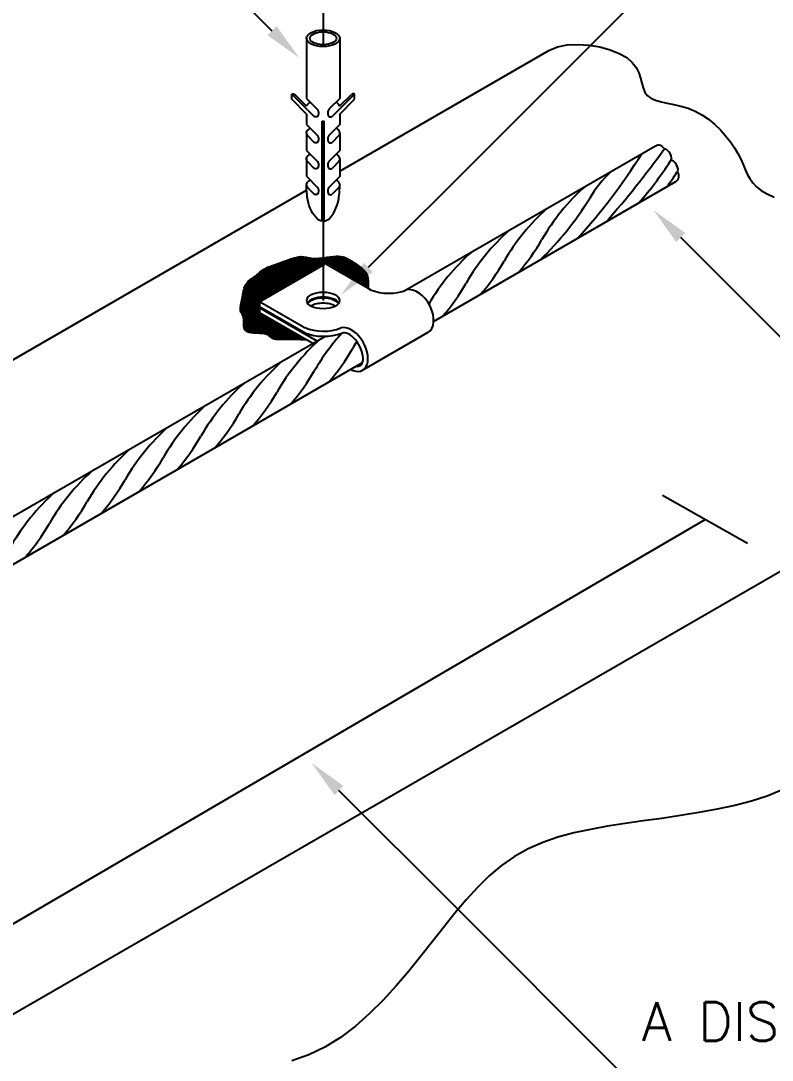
# Model space of a CAD drawing. Header units: millimetres. Extents: x -6472.6 to -6452.7, y -4623.1 to -4608.
# Drawn here: x -6461.86 to -6457.96, y -4617.27 to -4611.88 of the extents above; entities that cross this region are included whole.
import ezdxf
from ezdxf.enums import TextEntityAlignment as Align

# ---------------------------------------------------------------- set-up
doc = ezdxf.new("R2010")
doc.units = ezdxf.units.MM
doc.header["$LTSCALE"] = 10
doc.linetypes.add('DASHDOT2', pattern=[0.5, 0.25, -0.125, 0, -0.125])
doc.layers.add('Termotécnica', color=7, linetype='Continuous')
doc.styles.add('r80', font='romans.shx')

msp = doc.modelspace()

# ---------------------------------------------------------------- hatches: boundary and pattern name
at = {"layer": 'Termotécnica'}
h = msp.add_hatch(dxfattribs=at)
h.set_pattern_fill('ANSI31', color=1, scale=0.031111, style=0)
h.set_pattern_definition([(45, (-6469.070298, -4627.6817567), (-0.0027498597, 0.0027498597), [])])
h.paths.add_polyline_path([(-6460.6199, -4613.3588), (-6460.6199, -4613.3326), (-6460.279, -4613.1358), (-6460.0563, -4613.2643), (-6460.0562, -4613.2428), (-6460.0571, -4613.2249), (-6460.0589, -4613.2103), (-6460.0615, -4613.1984), (-6460.0649, -4613.1887), (-6460.0689, -4613.1808), (-6460.0735, -4613.1743), (-6460.0784, -4613.1686), (-6460.0838, -4613.1634), (-6460.0894, -4613.1585), (-6460.0953, -4613.1538), (-6460.1014, -4613.1494), (-6460.1076, -4613.1452), (-6460.1139, -4613.1411), (-6460.1202, -4613.137), (-6460.1266, -4613.133), (-6460.1328, -4613.1289), (-6460.139, -4613.1249), (-6460.1451, -4613.1209), (-6460.1512, -4613.117), (-6460.1573, -4613.1134), (-6460.1633, -4613.11), (-6460.1693, -4613.107), (-6460.1753, -4613.1044), (-6460.1813, -4613.1022), (-6460.1874, -4613.1004), (-6460.1936, -4613.0991), (-6460.1999, -4613.0981), (-6460.2064, -4613.0975), (-6460.2133, -4613.0972), (-6460.2204, -4613.0973), (-6460.228, -4613.0977), (-6460.2359, -4613.0983), (-6460.2442, -4613.0991), (-6460.2527, -4613.1001), (-6460.2613, -4613.1012), (-6460.27, -4613.1023), (-6460.2786, -4613.1035), (-6460.2871, -4613.1046), (-6460.2953, -4613.1056), (-6460.3032, -4613.1065), (-6460.3107, -4613.1073), (-6460.318, -4613.1078), (-6460.325, -4613.1081), (-6460.3319, -4613.1082), (-6460.3387, -4613.1081), (-6460.3454, -4613.1077), (-6460.3521, -4613.1069), (-6460.3587, -4613.1059), (-6460.3654, -4613.1047), (-6460.3721, -4613.1034), (-6460.3788, -4613.1021), (-6460.3855, -4613.1009), (-6460.3921, -4613.0999), (-6460.3987, -4613.0992), (-6460.4052, -4613.0989), (-6460.4117, -4613.0992), (-6460.4181, -4613.0999), (-6460.4245, -4613.1011), (-6460.4309, -4613.1026), (-6460.4373, -4613.1043), (-6460.4438, -4613.1063), (-6460.4504, -4613.1085), (-6460.4571, -4613.1108), (-6460.4639, -4613.1132), (-6460.471, -4613.1156), (-6460.4782, -4613.1181), (-6460.4857, -4613.1206), (-6460.4936, -4613.1233), (-6460.5017, -4613.1262), (-6460.5103, -4613.1291), (-6460.5193, -4613.1322), (-6460.5286, -4613.1355), (-6460.5383, -4613.1389), (-6460.5481, -4613.1425), (-6460.5579, -4613.1462), (-6460.5674, -4613.15), (-6460.5766, -4613.1539), (-6460.5852, -4613.1579), (-6460.593, -4613.1619), (-6460.6001, -4613.166), (-6460.6063, -4613.1701), (-6460.6119, -4613.1741), (-6460.6169, -4613.1782), (-6460.6214, -4613.1821), (-6460.6257, -4613.1858), (-6460.6297, -4613.1895), (-6460.6336, -4613.1929), (-6460.6374, -4613.196), (-6460.6413, -4613.199), (-6460.6452, -4613.2019), (-6460.6492, -4613.2047), (-6460.6532, -4613.2074), (-6460.6572, -4613.2102), (-6460.6613, -4613.2131), (-6460.6655, -4613.2161), (-6460.6698, -4613.2193), (-6460.6742, -4613.2228), (-6460.6785, -4613.2266), (-6460.6826, -4613.2309), (-6460.6867, -4613.2357), (-6460.6904, -4613.2411), (-6460.6939, -4613.2472), (-6460.697, -4613.254), (-6460.6997, -4613.2617), (-6460.702, -4613.27), (-6460.7041, -4613.2788), (-6460.7059, -4613.288), (-6460.7075, -4613.2973), (-6460.709, -4613.3067), (-6460.7105, -4613.3159), (-6460.712, -4613.3247), (-6460.7136, -4613.3331), (-6460.7152, -4613.3409), (-6460.7166, -4613.3483), (-6460.718, -4613.3551), (-6460.719, -4613.3614), (-6460.7196, -4613.3672), (-6460.7198, -4613.3725), (-6460.7195, -4613.3773), (-6460.7185, -4613.3817), (-6460.717, -4613.3856), (-6460.7151, -4613.3892), (-6460.713, -4613.3927), (-6460.7108, -4613.3962), (-6460.7087, -4613.3997), (-6460.7067, -4613.4035), (-6460.705, -4613.4075), (-6460.7038, -4613.412), (-6460.7029, -4613.4168), (-6460.7024, -4613.4219), (-6460.7021, -4613.4272), (-6460.702, -4613.4327), (-6460.702, -4613.4382), (-6460.702, -4613.4437), (-6460.7019, -4613.4491), (-6460.7018, -4613.4543), (-6460.7014, -4613.4593), (-6460.7008, -4613.4641), (-6460.6999, -4613.4686), (-6460.6986, -4613.4729), (-6460.6969, -4613.4767), (-6460.6947, -4613.4803), (-6460.6919, -4613.4834), (-6460.6885, -4613.4861), (-6460.6844, -4613.4884), (-6460.6798, -4613.4903), (-6460.6747, -4613.4919), (-6460.669, -4613.4931), (-6460.6627, -4613.4942), (-6460.656, -4613.4949), (-6460.6488, -4613.4955), (-6460.6411, -4613.4959), (-6460.6332, -4613.4962), (-6460.6251, -4613.4966), (-6460.617, -4613.497), (-6460.6092, -4613.4975), (-6460.6017, -4613.4983), (-6460.5947, -4613.4994), (-6460.5884, -4613.5009), (-6460.5829, -4613.5029), (-6460.5781, -4613.5052), (-6460.5739, -4613.5079), (-6460.5701, -4613.5106), (-6460.5666, -4613.5135), (-6460.5632, -4613.5163), (-6460.5599, -4613.5189), (-6460.5564, -4613.5213), (-6460.5527, -4613.5234), (-6460.5486, -4613.5251), (-6460.5442, -4613.5264), (-6460.5392, -4613.5275), (-6460.5338, -4613.5283), (-6460.5277, -4613.5288), (-6460.521, -4613.5291), (-6460.5136, -4613.5292), (-6460.5052, -4613.529), (-6460.4955, -4613.5288), (-6460.4839, -4613.5286), (-6460.4697, -4613.5284), (-6460.4524, -4613.5285), (-6460.4315, -4613.5289), (-6460.4063, -4613.5296), (-6460.3763, -4613.5309), (-6460.6199, -4613.3903), (-6460.6199, -4613.3641), (-6460.6153, -4613.3614)])

# ---------------------------------------------------------------- linework, layer by layer
at = {"layer": 'Termotécnica', "color": 2}
for p, q in [((-6457.5159, -4610.6151), (-6459.4539, -4612.5532)), ((-6461.1047, -4611.378), (-6460.5557, -4611.9271)), ((-6460.3765, -4611.9663), (-6460.3765, -4612.2781)), ((-6460.2042, -4611.9663), (-6460.2042, -4612.2781)), ((-6460.2044, -4612.6556), (-6459.1191, -4612.029)), ((-6460.4531, -4612.2827), (-6460.4531, -4612.2556)), ((-6460.3719, -4612.3368), (-6460.4531, -4612.2556)), ((-6460.3765, -4612.3593), (-6460.4531, -4612.2827)), ((-6460.376, -4612.3191), (-6460.4376, -4612.2575)), ((-6460.3765, -4612.2781), (-6460.3224, -4612.3322)), ((-6460.2042, -4612.2781), (-6460.2584, -4612.3322)), ((-6460.2088, -4612.3368), (-6460.1276, -4612.2556)), ((-6460.2047, -4612.3191), (-6460.1431, -4612.2575)), ((-6460.2042, -4612.3593), (-6460.1276, -4612.2827)), ((-6460.1276, -4612.2827), (-6460.1276, -4612.2556)), ((-6460.3719, -4612.3368), (-6460.3366, -4612.3721)), ((-6460.2088, -4612.3368), (-6460.2441, -4612.3721)), ((-6460.3765, -4612.3593), (-6460.3765, -4612.4134)), ((-6460.2042, -4612.3593), (-6460.2042, -4612.4134)), ((-6460.3765, -4612.4134), (-6460.3208, -4612.4691)), ((-6460.2951, -4612.9147), (-6460.2951, -4612.397)), ((-6460.2951, -4612.397), (-6460.2856, -4612.397)), ((-6460.2856, -4612.9147), (-6460.2856, -4612.397)), ((-6460.2042, -4612.4134), (-6460.2599, -4612.4691)), ((-6460.3765, -4612.4583), (-6460.3765, -4612.5479)), ((-6460.3719, -4612.4713), (-6460.3366, -4612.5065)), ((-6460.2088, -4612.4713), (-6460.2441, -4612.5065)), ((-6460.2042, -4612.4583), (-6460.2042, -4612.5479)), ((-6460.3765, -4612.5479), (-6460.3208, -4612.6036)), ((-6460.2042, -4612.5479), (-6460.2599, -4612.6036)), ((-6459.4539, -4612.5532), (-6460.0562, -4613.1554)), ((-6459.8693, -4613.2762), (-6458.5663, -4612.525)), ((-6460.3766, -4612.5903), (-6460.3766, -4612.6822)), ((-6460.3719, -4612.6058), (-6460.3366, -4612.641)), ((-6460.2088, -4612.6058), (-6460.2441, -4612.641)), ((-6460.2044, -4612.5903), (-6460.2044, -4612.6825)), ((-6460.3766, -4612.6822), (-6460.3208, -4612.7381)), ((-6460.2042, -4612.6824), (-6460.2599, -4612.7381)), ((-6459.7172, -4613.4351), (-6458.4612, -4612.7099)), ((-6464.2315, -4614.9807), (-6460.3759, -4612.7546)), ((-6460.3719, -4612.7402), (-6460.3366, -4612.7755)), ((-6460.2088, -4612.7402), (-6460.2441, -4612.7755)), ((-6457.833, -4613.6018), (-6458.4353, -4612.9996)), ((-6460.6199, -4613.3326), (-6460.279, -4613.1358)), ((-6460.0449, -4613.2703), (-6460.2724, -4613.139)), ((-6460.3924, -4613.4639), (-6460.6199, -4613.3326)), ((-6460.6199, -4613.3326), (-6460.6199, -4613.3588)), ((-6460.3926, -4613.49), (-6460.6199, -4613.3588)), ((-6460.6199, -4613.3641), (-6460.6153, -4613.3614)), ((-6460.321, -4613.5366), (-6460.6199, -4613.3641)), ((-6460.6199, -4613.3641), (-6460.6199, -4613.3903)), ((-6460.3438, -4613.5497), (-6460.6199, -4613.3903)), ((-6463.4654, -4615.3492), (-6460.2785, -4613.5121)), ((-6460.086, -4613.6878), (-6459.7451, -4613.491)), ((-6463.3835, -4615.5518), (-6460.0865, -4613.6483)), ((-6463.7728, -4618.1095), (-6456.1801, -4613.7258)), ((-6458.0879, -4614.5866), (-6458.5292, -4614.337)), ((-6462.837, -4617.105), (-6458.3086, -4614.4618)), ((-6459.6061, -4616.4699), (-6460.2084, -4615.8676)), ((-6458.7606, -4617.3153), (-6459.6061, -4616.4699))]:
    msp.add_line(p, q, dxfattribs=at)
at = {"layer": 'Termotécnica', "color": 1, "linetype": 'DASHDOT2'}
for p, q in [((-6460.2904, -4611.6068), (-6460.2904, -4611.9997)), ((-6460.2904, -4612.397), (-6460.2904, -4613.326))]:
    msp.add_line(p, q, dxfattribs=at)
at = {"layer": 'Termotécnica', "color": 2}
for points in [[(-6459.1191, -4612.029), (-6459.0748, -4612.0109), (-6459.0237, -4612.0008), (-6458.9683, -4611.998), (-6458.911, -4612.0018), (-6458.8546, -4612.0113), (-6458.8015, -4612.0258), (-6458.7542, -4612.0446), (-6458.7153, -4612.0667), (-6458.6865, -4612.0916), (-6458.6665, -4612.1182), (-6458.653, -4612.1457), (-6458.644, -4612.1731), (-6458.6373, -4612.1995), (-6458.6306, -4612.2241), (-6458.6219, -4612.2458), (-6458.609, -4612.2639), (-6458.5902, -4612.2777), (-6458.5659, -4612.288), (-6458.5372, -4612.2961), (-6458.505, -4612.3031), (-6458.4703, -4612.3103), (-6458.4339, -4612.3187), (-6458.397, -4612.3296), (-6458.3603, -4612.3442), (-6458.3249, -4612.3632), (-6458.291, -4612.3863), (-6458.259, -4612.4127), (-6458.2293, -4612.4414), (-6458.202, -4612.4718), (-6458.1775, -4612.503), (-6458.1562, -4612.5342), (-6458.1382, -4612.5645), (-6458.1237, -4612.5934), (-6458.1116, -4612.6208), (-6458.1007, -4612.6466), (-6458.0896, -4612.6711), (-6458.077, -4612.6941), (-6458.0617, -4612.7159), (-6458.0424, -4612.7363), (-6458.0177, -4612.7556), (-6457.9868, -4612.7738), (-6457.9503, -4612.7908)], [(-6460.4531, -4612.2556), (-6460.4492, -4612.254), (-6460.4433, -4612.2548), (-6460.4376, -4612.2575)], [(-6460.1374, -4612.2548), (-6460.1374, -4612.2548), (-6460.1431, -4612.2575)], [(-6460.1276, -4612.2556), (-6460.1276, -4612.2556), (-6460.1316, -4612.254), (-6460.1374, -4612.2548)], [(-6460.3224, -4612.3322), (-6460.3212, -4612.3339), (-6460.3202, -4612.3355), (-6460.3194, -4612.3369), (-6460.3187, -4612.3382), (-6460.3181, -4612.3393), (-6460.3175, -4612.3404), (-6460.3171, -4612.3413), (-6460.3167, -4612.3422), (-6460.3164, -4612.343), (-6460.3161, -4612.3437), (-6460.3158, -4612.3444), (-6460.3156, -4612.3451), (-6460.3154, -4612.3457), (-6460.3153, -4612.3464), (-6460.3151, -4612.347), (-6460.315, -4612.3477), (-6460.3149, -4612.3484), (-6460.3148, -4612.3491), (-6460.3147, -4612.3498), (-6460.3146, -4612.3505), (-6460.3146, -4612.3513), (-6460.3145, -4612.3521), (-6460.3145, -4612.3529), (-6460.3145, -4612.3537), (-6460.3146, -4612.3545), (-6460.3146, -4612.3553), (-6460.3147, -4612.3561), (-6460.3148, -4612.357), (-6460.3149, -4612.3578), (-6460.315, -4612.3586), (-6460.3151, -4612.3594), (-6460.3152, -4612.3602), (-6460.3154, -4612.361), (-6460.3155, -4612.3618), (-6460.3156, -4612.3625), (-6460.3157, -4612.3633), (-6460.3159, -4612.364), (-6460.3161, -4612.3647), (-6460.3162, -4612.3654), (-6460.3164, -4612.3661), (-6460.3166, -4612.3667), (-6460.3169, -4612.3674), (-6460.3171, -4612.368), (-6460.3174, -4612.3686), (-6460.3177, -4612.3691), (-6460.318, -4612.3697), (-6460.3183, -4612.3702), (-6460.3186, -4612.3706), (-6460.319, -4612.3711), (-6460.3194, -4612.3715), (-6460.3197, -4612.3718), (-6460.3201, -4612.3721), (-6460.3205, -4612.3724), (-6460.3209, -4612.3727), (-6460.3213, -4612.3729), (-6460.3218, -4612.3731), (-6460.3222, -4612.3732), (-6460.3226, -4612.3734), (-6460.3231, -4612.3735), (-6460.3236, -4612.3736), (-6460.3242, -4612.3737), (-6460.3248, -4612.3738), (-6460.3254, -4612.3739), (-6460.3261, -4612.374), (-6460.327, -4612.374), (-6460.3279, -4612.3741), (-6460.3289, -4612.374), (-6460.3301, -4612.3739), (-6460.3314, -4612.3737), (-6460.333, -4612.3733), (-6460.3347, -4612.3728), (-6460.3366, -4612.3721)], [(-6460.2584, -4612.3322), (-6460.2595, -4612.3339), (-6460.2605, -4612.3355), (-6460.2613, -4612.3369), (-6460.262, -4612.3382), (-6460.2627, -4612.3393), (-6460.2632, -4612.3404), (-6460.2636, -4612.3413), (-6460.264, -4612.3422), (-6460.2643, -4612.343), (-6460.2646, -4612.3437), (-6460.2649, -4612.3444), (-6460.2651, -4612.3451), (-6460.2653, -4612.3457), (-6460.2654, -4612.3464), (-6460.2656, -4612.347), (-6460.2657, -4612.3477), (-6460.2658, -4612.3484), (-6460.2659, -4612.3491), (-6460.266, -4612.3498), (-6460.2661, -4612.3505), (-6460.2661, -4612.3513), (-6460.2662, -4612.3521), (-6460.2662, -4612.3529), (-6460.2662, -4612.3537), (-6460.2662, -4612.3545), (-6460.2661, -4612.3553), (-6460.266, -4612.3561), (-6460.2659, -4612.357), (-6460.2658, -4612.3578), (-6460.2657, -4612.3586), (-6460.2656, -4612.3594), (-6460.2655, -4612.3602), (-6460.2654, -4612.361), (-6460.2652, -4612.3618), (-6460.2651, -4612.3625), (-6460.265, -4612.3633), (-6460.2648, -4612.364), (-6460.2647, -4612.3647), (-6460.2645, -4612.3654), (-6460.2643, -4612.3661), (-6460.2641, -4612.3667), (-6460.2639, -4612.3674), (-6460.2636, -4612.368), (-6460.2633, -4612.3686), (-6460.263, -4612.3691), (-6460.2627, -4612.3697), (-6460.2624, -4612.3702), (-6460.2621, -4612.3706), (-6460.2617, -4612.3711), (-6460.2614, -4612.3715), (-6460.261, -4612.3718), (-6460.2606, -4612.3721), (-6460.2602, -4612.3724), (-6460.2598, -4612.3727), (-6460.2594, -4612.3729), (-6460.2589, -4612.3731), (-6460.2585, -4612.3732), (-6460.2581, -4612.3734), (-6460.2576, -4612.3735), (-6460.2571, -4612.3736), (-6460.2566, -4612.3737), (-6460.256, -4612.3738), (-6460.2553, -4612.3739), (-6460.2546, -4612.374), (-6460.2538, -4612.374), (-6460.2528, -4612.3741), (-6460.2518, -4612.374), (-6460.2506, -4612.3739), (-6460.2493, -4612.3737), (-6460.2478, -4612.3733), (-6460.246, -4612.3728), (-6460.2441, -4612.3721)], [(-6460.3208, -4612.4691), (-6460.3202, -4612.47), (-6460.3194, -4612.4714), (-6460.3187, -4612.4727), (-6460.3181, -4612.4738), (-6460.3175, -4612.4748), (-6460.3171, -4612.4758), (-6460.3167, -4612.4767), (-6460.3164, -4612.4775), (-6460.3161, -4612.4782), (-6460.3158, -4612.4789), (-6460.3156, -4612.4796), (-6460.3154, -4612.4802), (-6460.3153, -4612.4809), (-6460.3151, -4612.4815), (-6460.315, -4612.4822), (-6460.3149, -4612.4828), (-6460.3148, -4612.4835), (-6460.3147, -4612.4843), (-6460.3146, -4612.485), (-6460.3146, -4612.4858), (-6460.3145, -4612.4866), (-6460.3145, -4612.4874), (-6460.3145, -4612.4882), (-6460.3146, -4612.489), (-6460.3146, -4612.4898), (-6460.3147, -4612.4906), (-6460.3148, -4612.4914), (-6460.3149, -4612.4923), (-6460.315, -4612.4931), (-6460.3151, -4612.4939), (-6460.3152, -4612.4947), (-6460.3154, -4612.4955), (-6460.3155, -4612.4962), (-6460.3156, -4612.497), (-6460.3157, -4612.4977), (-6460.3159, -4612.4985), (-6460.3161, -4612.4992), (-6460.3162, -4612.4999), (-6460.3164, -4612.5005), (-6460.3166, -4612.5012), (-6460.3169, -4612.5018), (-6460.3171, -4612.5024), (-6460.3174, -4612.503), (-6460.3177, -4612.5036), (-6460.318, -4612.5041), (-6460.3183, -4612.5047), (-6460.3186, -4612.5051), (-6460.319, -4612.5055), (-6460.3194, -4612.5059), (-6460.3197, -4612.5063), (-6460.3201, -4612.5066), (-6460.3205, -4612.5069), (-6460.3209, -4612.5071), (-6460.3213, -4612.5074), (-6460.3218, -4612.5075), (-6460.3222, -4612.5077), (-6460.3226, -4612.5079), (-6460.3231, -4612.508), (-6460.3236, -4612.5081), (-6460.3242, -4612.5082), (-6460.3248, -4612.5083), (-6460.3254, -4612.5084), (-6460.3261, -4612.5084), (-6460.327, -4612.5085), (-6460.3279, -4612.5085), (-6460.3289, -4612.5085), (-6460.3301, -4612.5084), (-6460.3314, -4612.5082), (-6460.333, -4612.5078), (-6460.3347, -4612.5073), (-6460.3366, -4612.5065)], [(-6460.2599, -4612.4691), (-6460.2605, -4612.47), (-6460.2613, -4612.4714), (-6460.262, -4612.4727), (-6460.2627, -4612.4738), (-6460.2632, -4612.4748), (-6460.2636, -4612.4758), (-6460.264, -4612.4767), (-6460.2643, -4612.4775), (-6460.2646, -4612.4782), (-6460.2649, -4612.4789), (-6460.2651, -4612.4796), (-6460.2653, -4612.4802), (-6460.2654, -4612.4809), (-6460.2656, -4612.4815), (-6460.2657, -4612.4822), (-6460.2658, -4612.4828), (-6460.2659, -4612.4835), (-6460.266, -4612.4843), (-6460.2661, -4612.485), (-6460.2661, -4612.4858), (-6460.2662, -4612.4866), (-6460.2662, -4612.4874), (-6460.2662, -4612.4882), (-6460.2662, -4612.489), (-6460.2661, -4612.4898), (-6460.266, -4612.4906), (-6460.2659, -4612.4914), (-6460.2658, -4612.4923), (-6460.2657, -4612.4931), (-6460.2656, -4612.4939), (-6460.2655, -4612.4947), (-6460.2654, -4612.4955), (-6460.2652, -4612.4962), (-6460.2651, -4612.497), (-6460.265, -4612.4977), (-6460.2648, -4612.4985), (-6460.2647, -4612.4992), (-6460.2645, -4612.4999), (-6460.2643, -4612.5005), (-6460.2641, -4612.5012), (-6460.2639, -4612.5018), (-6460.2636, -4612.5024), (-6460.2633, -4612.503), (-6460.263, -4612.5036), (-6460.2627, -4612.5041), (-6460.2624, -4612.5047), (-6460.2621, -4612.5051), (-6460.2617, -4612.5055), (-6460.2614, -4612.5059), (-6460.261, -4612.5063), (-6460.2606, -4612.5066), (-6460.2602, -4612.5069), (-6460.2598, -4612.5071), (-6460.2594, -4612.5074), (-6460.2589, -4612.5075), (-6460.2585, -4612.5077), (-6460.2581, -4612.5079), (-6460.2576, -4612.508), (-6460.2571, -4612.5081), (-6460.2566, -4612.5082), (-6460.256, -4612.5083), (-6460.2553, -4612.5084), (-6460.2546, -4612.5084), (-6460.2538, -4612.5085), (-6460.2528, -4612.5085), (-6460.2518, -4612.5085), (-6460.2506, -4612.5084), (-6460.2493, -4612.5082), (-6460.2478, -4612.5078), (-6460.246, -4612.5073), (-6460.2441, -4612.5065)], [(-6460.3208, -4612.6036), (-6460.3202, -4612.6044), (-6460.3194, -4612.6059), (-6460.3187, -4612.6071), (-6460.3181, -4612.6083), (-6460.3175, -4612.6093), (-6460.3171, -4612.6103), (-6460.3167, -4612.6111), (-6460.3164, -4612.6119), (-6460.3161, -4612.6127), (-6460.3158, -4612.6134), (-6460.3156, -4612.614), (-6460.3154, -4612.6147), (-6460.3153, -4612.6153), (-6460.3151, -4612.616), (-6460.315, -4612.6166), (-6460.3149, -4612.6173), (-6460.3148, -4612.618), (-6460.3147, -4612.6187), (-6460.3146, -4612.6195), (-6460.3146, -4612.6203), (-6460.3145, -4612.621), (-6460.3145, -4612.6218), (-6460.3145, -4612.6226), (-6460.3146, -4612.6234), (-6460.3146, -4612.6243), (-6460.3147, -4612.6251), (-6460.3148, -4612.6259), (-6460.3149, -4612.6267), (-6460.315, -4612.6276), (-6460.3151, -4612.6284), (-6460.3152, -4612.6292), (-6460.3154, -4612.63), (-6460.3155, -4612.6307), (-6460.3156, -4612.6315), (-6460.3157, -4612.6322), (-6460.3159, -4612.6329), (-6460.3161, -4612.6336), (-6460.3162, -4612.6343), (-6460.3164, -4612.635), (-6460.3166, -4612.6357), (-6460.3169, -4612.6363), (-6460.3171, -4612.6369), (-6460.3174, -4612.6375), (-6460.3177, -4612.6381), (-6460.318, -4612.6386), (-6460.3183, -4612.6391), (-6460.3186, -4612.6396), (-6460.319, -4612.64), (-6460.3194, -4612.6404), (-6460.3197, -4612.6408), (-6460.3201, -4612.6411), (-6460.3205, -4612.6414), (-6460.3209, -4612.6416), (-6460.3213, -4612.6418), (-6460.3218, -4612.642), (-6460.3222, -4612.6422), (-6460.3226, -4612.6423), (-6460.3231, -4612.6425), (-6460.3236, -4612.6426), (-6460.3242, -4612.6427), (-6460.3248, -4612.6428), (-6460.3254, -4612.6428), (-6460.3261, -4612.6429), (-6460.327, -4612.643), (-6460.3279, -4612.643), (-6460.3289, -4612.643), (-6460.3301, -4612.6429), (-6460.3314, -4612.6427), (-6460.333, -4612.6423), (-6460.3347, -4612.6417), (-6460.3366, -4612.641)], [(-6460.2599, -4612.6036), (-6460.2613, -4612.6059), (-6460.262, -4612.6071), (-6460.2627, -4612.6083), (-6460.2632, -4612.6093), (-6460.2636, -4612.6103), (-6460.264, -4612.6111), (-6460.2643, -4612.6119), (-6460.2646, -4612.6127), (-6460.2649, -4612.6134), (-6460.2651, -4612.614), (-6460.2653, -4612.6147), (-6460.2654, -4612.6153), (-6460.2656, -4612.616), (-6460.2657, -4612.6166), (-6460.2658, -4612.6173), (-6460.2659, -4612.618), (-6460.266, -4612.6187), (-6460.2661, -4612.6195), (-6460.2661, -4612.6203), (-6460.2662, -4612.621), (-6460.2662, -4612.6218), (-6460.2662, -4612.6226), (-6460.2662, -4612.6234), (-6460.2661, -4612.6243), (-6460.266, -4612.6251), (-6460.2659, -4612.6259), (-6460.2658, -4612.6267), (-6460.2657, -4612.6276), (-6460.2656, -4612.6284), (-6460.2655, -4612.6292), (-6460.2654, -4612.63), (-6460.2652, -4612.6307), (-6460.2651, -4612.6315), (-6460.265, -4612.6322), (-6460.2648, -4612.6329), (-6460.2647, -4612.6336), (-6460.2645, -4612.6343), (-6460.2643, -4612.635), (-6460.2641, -4612.6357), (-6460.2639, -4612.6363), (-6460.2636, -4612.6369), (-6460.2633, -4612.6375), (-6460.263, -4612.6381), (-6460.2627, -4612.6386), (-6460.2624, -4612.6391), (-6460.2621, -4612.6396), (-6460.2617, -4612.64), (-6460.2614, -4612.6404), (-6460.261, -4612.6408), (-6460.2606, -4612.6411), (-6460.2602, -4612.6414), (-6460.2598, -4612.6416), (-6460.2594, -4612.6418), (-6460.2589, -4612.642), (-6460.2585, -4612.6422), (-6460.2581, -4612.6423), (-6460.2576, -4612.6425), (-6460.2571, -4612.6426), (-6460.2566, -4612.6427), (-6460.256, -4612.6428), (-6460.2553, -4612.6428), (-6460.2546, -4612.6429), (-6460.2538, -4612.643), (-6460.2528, -4612.643), (-6460.2518, -4612.643), (-6460.2506, -4612.6429), (-6460.2493, -4612.6427), (-6460.2478, -4612.6423), (-6460.246, -4612.6417), (-6460.2441, -4612.641)], [(-6460.3208, -4612.7381), (-6460.3202, -4612.7389), (-6460.3194, -4612.7403), (-6460.3187, -4612.7416), (-6460.3181, -4612.7428), (-6460.3175, -4612.7438), (-6460.3171, -4612.7447), (-6460.3167, -4612.7456), (-6460.3164, -4612.7464), (-6460.3161, -4612.7472), (-6460.3158, -4612.7479), (-6460.3156, -4612.7485), (-6460.3154, -4612.7492), (-6460.3153, -4612.7498), (-6460.3151, -4612.7505), (-6460.315, -4612.7511), (-6460.3149, -4612.7518), (-6460.3148, -4612.7525), (-6460.3147, -4612.7532), (-6460.3146, -4612.754), (-6460.3146, -4612.7547), (-6460.3145, -4612.7555), (-6460.3145, -4612.7563), (-6460.3145, -4612.7571), (-6460.3146, -4612.7579), (-6460.3146, -4612.7587), (-6460.3147, -4612.7596), (-6460.3148, -4612.7604), (-6460.3149, -4612.7612), (-6460.315, -4612.762), (-6460.3151, -4612.7628), (-6460.3152, -4612.7636), (-6460.3154, -4612.7644), (-6460.3155, -4612.7652), (-6460.3156, -4612.7659), (-6460.3157, -4612.7667), (-6460.3159, -4612.7674), (-6460.3161, -4612.7681), (-6460.3162, -4612.7688), (-6460.3164, -4612.7695), (-6460.3166, -4612.7701), (-6460.3169, -4612.7708), (-6460.3171, -4612.7714), (-6460.3174, -4612.772), (-6460.3177, -4612.7726), (-6460.318, -4612.7731), (-6460.3183, -4612.7736), (-6460.3186, -4612.7741), (-6460.319, -4612.7745), (-6460.3194, -4612.7749), (-6460.3197, -4612.7752), (-6460.3201, -4612.7755), (-6460.3205, -4612.7758), (-6460.3209, -4612.7761), (-6460.3213, -4612.7763), (-6460.3218, -4612.7765), (-6460.3222, -4612.7767), (-6460.3226, -4612.7768), (-6460.3231, -4612.7769), (-6460.3236, -4612.7771), (-6460.3242, -4612.7772), (-6460.3248, -4612.7772), (-6460.3254, -4612.7773), (-6460.3261, -4612.7774), (-6460.327, -4612.7775), (-6460.3279, -4612.7775), (-6460.3289, -4612.7775), (-6460.3301, -4612.7774), (-6460.3314, -4612.7771), (-6460.333, -4612.7768), (-6460.3347, -4612.7762), (-6460.3366, -4612.7755)], [(-6460.2599, -4612.7381), (-6460.2613, -4612.7403), (-6460.262, -4612.7416), (-6460.2627, -4612.7428), (-6460.2632, -4612.7438), (-6460.2636, -4612.7447), (-6460.264, -4612.7456), (-6460.2643, -4612.7464), (-6460.2646, -4612.7472), (-6460.2649, -4612.7479), (-6460.2651, -4612.7485), (-6460.2653, -4612.7492), (-6460.2654, -4612.7498), (-6460.2656, -4612.7505), (-6460.2657, -4612.7511), (-6460.2658, -4612.7518), (-6460.2659, -4612.7525), (-6460.266, -4612.7532), (-6460.2661, -4612.754), (-6460.2661, -4612.7547), (-6460.2662, -4612.7555), (-6460.2662, -4612.7563), (-6460.2662, -4612.7571), (-6460.2662, -4612.7579), (-6460.2661, -4612.7587), (-6460.266, -4612.7596), (-6460.2659, -4612.7604), (-6460.2658, -4612.7612), (-6460.2657, -4612.762), (-6460.2656, -4612.7628), (-6460.2655, -4612.7636), (-6460.2654, -4612.7644), (-6460.2652, -4612.7652), (-6460.2651, -4612.7659), (-6460.265, -4612.7667), (-6460.2648, -4612.7674), (-6460.2647, -4612.7681), (-6460.2645, -4612.7688), (-6460.2643, -4612.7695), (-6460.2641, -4612.7701), (-6460.2639, -4612.7708), (-6460.2636, -4612.7714), (-6460.2633, -4612.772), (-6460.263, -4612.7726), (-6460.2627, -4612.7731), (-6460.2624, -4612.7736), (-6460.2621, -4612.7741), (-6460.2617, -4612.7745), (-6460.2614, -4612.7749), (-6460.261, -4612.7752), (-6460.2606, -4612.7755), (-6460.2602, -4612.7758), (-6460.2598, -4612.7761), (-6460.2594, -4612.7763), (-6460.2589, -4612.7765), (-6460.2585, -4612.7767), (-6460.2581, -4612.7768), (-6460.2576, -4612.7769), (-6460.2571, -4612.7771), (-6460.2566, -4612.7772), (-6460.256, -4612.7772), (-6460.2553, -4612.7773), (-6460.2546, -4612.7774), (-6460.2538, -4612.7775), (-6460.2528, -4612.7775), (-6460.2518, -4612.7775), (-6460.2506, -4612.7774), (-6460.2493, -4612.7771), (-6460.2478, -4612.7768), (-6460.246, -4612.7762), (-6460.2441, -4612.7755)], [(-6457.913, -4615.8667), (-6457.9869, -4615.8967), (-6458.0679, -4615.9228), (-6458.1548, -4615.9454), (-6458.2461, -4615.9651), (-6458.3405, -4615.9825), (-6458.4368, -4615.9981), (-6458.5335, -4616.0124), (-6458.6294, -4616.0259), (-6458.7233, -4616.0393), (-6458.8148, -4616.0535), (-6458.9036, -4616.0695), (-6458.9895, -4616.0882), (-6459.072, -4616.1107), (-6459.1511, -4616.1378), (-6459.2264, -4616.1707), (-6459.2977, -4616.2102), (-6459.3648, -4616.2571), (-6459.4284, -4616.3108), (-6459.4893, -4616.3704), (-6459.5485, -4616.4351), (-6459.6066, -4616.504), (-6459.6646, -4616.5763), (-6459.7233, -4616.651), (-6459.7834, -4616.7273), (-6459.8458, -4616.8043), (-6459.9108, -4616.8805), (-6459.9784, -4616.9545), (-6460.0491, -4617.0249), (-6460.1229, -4617.09), (-6460.2, -4617.1485), (-6460.2807, -4617.1988), (-6460.3652, -4617.2394), (-6460.4534, -4617.2697)]]:
    msp.add_lwpolyline(points, dxfattribs=at)
for points in [[(-6460.376, -4612.3191, -0.122515), (-6460.3712, -4612.3092, -0.074458), (-6460.3576, -4612.297)], [(-6460.2047, -4612.3191, 0.122515), (-6460.2095, -4612.3092, 0.074458), (-6460.2231, -4612.297)], [(-6460.3765, -4612.4583, -0.174705), (-6460.3712, -4612.4437, -0.071912), (-6460.3581, -4612.4318)], [(-6460.2042, -4612.4583, 0.174705), (-6460.2095, -4612.4437, 0.071912), (-6460.2226, -4612.4318)], [(-6460.3765, -4612.4583, 0), (-6460.3765, -4612.4583, 0.18907), (-6460.3719, -4612.4713)], [(-6460.2088, -4612.4713, 0.138404), (-6460.2042, -4612.4583)], [(-6460.3765, -4612.5927, -0.174705), (-6460.3712, -4612.5781, -0.071912), (-6460.3581, -4612.5663)], [(-6460.3731, -4612.6047, -0.138405), (-6460.3765, -4612.5927, -0.174705)], [(-6460.2042, -4612.5927, 0.174705), (-6460.2095, -4612.5781, 0.071912), (-6460.2226, -4612.5663)], [(-6460.2042, -4612.5927, -0.195135), (-6460.2088, -4612.6058)], [(-6460.2043, -4612.5901), (-6460.2043, -4612.5901, 0.000061), (-6460.2044, -4612.5903)], [(-6460.3765, -4612.7272, -0.174705), (-6460.3712, -4612.7126, -0.071912), (-6460.3581, -4612.7007)], [(-6460.2042, -4612.7272, 0.174705), (-6460.2095, -4612.7126, 0.071912), (-6460.2226, -4612.7007)], [(-6460.2951, -4612.9147), (-6460.2951, -4612.9147, -0.153617), (-6460.3192, -4612.9041, -0.102796), (-6460.3513, -4612.8616, -0.062165), (-6460.3694, -4612.8066, -0.048405), (-6460.3766, -4612.7327, -0.005298), (-6460.3765, -4612.729, -0.057768), (-6460.3765, -4612.7265)], [(-6460.3765, -4612.7272, 0.195135), (-6460.3719, -4612.7402)], [(-6460.2856, -4612.9147), (-6460.2856, -4612.9147, 0.153617), (-6460.2615, -4612.9041, 0.102796), (-6460.2294, -4612.8616, 0.062165), (-6460.2113, -4612.8066, 0.048405), (-6460.2042, -4612.7327, 0.005298), (-6460.2043, -4612.729, 0.057768), (-6460.2042, -4612.7265)], [(-6460.2042, -4612.7272, -0.195135), (-6460.2088, -4612.7402)]]:
    msp.add_lwpolyline(points, format="xyb", dxfattribs=at)
msp.add_lwpolyline([(-6460.3719, -4612.6058, -0.021127), (-6460.3731, -4612.6047, -0.170198)], format="xyb", close=True, dxfattribs=at)
at = {"layer": 'Termotécnica', "color": 1}
msp.add_lwpolyline([(-6460.3763, -4613.5309), (-6460.4063, -4613.5296), (-6460.4315, -4613.5289), (-6460.4524, -4613.5285), (-6460.4697, -4613.5284), (-6460.4839, -4613.5286), (-6460.4955, -4613.5288), (-6460.5052, -4613.529), (-6460.5136, -4613.5292), (-6460.521, -4613.5291), (-6460.5277, -4613.5288), (-6460.5338, -4613.5283), (-6460.5392, -4613.5275), (-6460.5442, -4613.5264), (-6460.5486, -4613.5251), (-6460.5527, -4613.5234), (-6460.5564, -4613.5213), (-6460.5599, -4613.5189), (-6460.5632, -4613.5163), (-6460.5666, -4613.5135), (-6460.5701, -4613.5106), (-6460.5739, -4613.5079), (-6460.5781, -4613.5052), (-6460.5829, -4613.5029), (-6460.5884, -4613.5009), (-6460.5947, -4613.4994), (-6460.6017, -4613.4983), (-6460.6092, -4613.4975), (-6460.617, -4613.497), (-6460.6251, -4613.4966), (-6460.6332, -4613.4962), (-6460.6411, -4613.4959), (-6460.6488, -4613.4955), (-6460.656, -4613.4949), (-6460.6627, -4613.4942), (-6460.669, -4613.4931), (-6460.6747, -4613.4919), (-6460.6798, -4613.4903), (-6460.6844, -4613.4884), (-6460.6885, -4613.4861), (-6460.6919, -4613.4834), (-6460.6947, -4613.4803), (-6460.6969, -4613.4767), (-6460.6986, -4613.4729), (-6460.6999, -4613.4686), (-6460.7008, -4613.4641), (-6460.7014, -4613.4593), (-6460.7018, -4613.4543), (-6460.7019, -4613.4491), (-6460.702, -4613.4437), (-6460.702, -4613.4382), (-6460.702, -4613.4327), (-6460.7021, -4613.4272), (-6460.7024, -4613.4219), (-6460.7029, -4613.4168), (-6460.7038, -4613.412), (-6460.705, -4613.4075), (-6460.7067, -4613.4035), (-6460.7087, -4613.3997), (-6460.7108, -4613.3962), (-6460.713, -4613.3927), (-6460.7151, -4613.3892), (-6460.717, -4613.3856), (-6460.7185, -4613.3817), (-6460.7195, -4613.3773), (-6460.7198, -4613.3725), (-6460.7196, -4613.3672), (-6460.719, -4613.3614), (-6460.718, -4613.3551), (-6460.7166, -4613.3483), (-6460.7152, -4613.3409), (-6460.7136, -4613.3331), (-6460.712, -4613.3247), (-6460.7105, -4613.3159), (-6460.709, -4613.3067), (-6460.7075, -4613.2973), (-6460.7059, -4613.288), (-6460.7041, -4613.2788), (-6460.702, -4613.27), (-6460.6997, -4613.2617), (-6460.697, -4613.254), (-6460.6939, -4613.2472), (-6460.6904, -4613.2411), (-6460.6867, -4613.2357), (-6460.6826, -4613.2309), (-6460.6785, -4613.2266), (-6460.6742, -4613.2228), (-6460.6698, -4613.2193), (-6460.6655, -4613.2161), (-6460.6613, -4613.2131), (-6460.6572, -4613.2102), (-6460.6532, -4613.2074), (-6460.6492, -4613.2047), (-6460.6452, -4613.2019), (-6460.6413, -4613.199), (-6460.6374, -4613.196), (-6460.6336, -4613.1929), (-6460.6297, -4613.1895), (-6460.6257, -4613.1858), (-6460.6214, -4613.1821), (-6460.6169, -4613.1782), (-6460.6119, -4613.1741), (-6460.6063, -4613.1701), (-6460.6001, -4613.166), (-6460.593, -4613.1619), (-6460.5852, -4613.1579), (-6460.5766, -4613.1539), (-6460.5674, -4613.15), (-6460.5579, -4613.1462), (-6460.5481, -4613.1425), (-6460.5383, -4613.1389), (-6460.5286, -4613.1355), (-6460.5193, -4613.1322), (-6460.5103, -4613.1291), (-6460.5017, -4613.1262), (-6460.4936, -4613.1233), (-6460.4857, -4613.1206), (-6460.4782, -4613.1181), (-6460.471, -4613.1156), (-6460.4639, -4613.1132), (-6460.4571, -4613.1108), (-6460.4504, -4613.1085), (-6460.4438, -4613.1063), (-6460.4373, -4613.1043), (-6460.4309, -4613.1026), (-6460.4245, -4613.1011), (-6460.4181, -4613.0999), (-6460.4117, -4613.0992), (-6460.4052, -4613.0989), (-6460.3987, -4613.0992), (-6460.3921, -4613.0999), (-6460.3855, -4613.1009), (-6460.3788, -4613.1021), (-6460.3721, -4613.1034), (-6460.3654, -4613.1047), (-6460.3587, -4613.1059), (-6460.3521, -4613.1069), (-6460.3454, -4613.1077), (-6460.3387, -4613.1081), (-6460.3319, -4613.1082), (-6460.325, -4613.1081), (-6460.318, -4613.1078), (-6460.3107, -4613.1073), (-6460.3032, -4613.1065), (-6460.2953, -4613.1056), (-6460.2871, -4613.1046), (-6460.2786, -4613.1035), (-6460.27, -4613.1023), (-6460.2613, -4613.1012), (-6460.2527, -4613.1001), (-6460.2442, -4613.0991), (-6460.2359, -4613.0983), (-6460.228, -4613.0977), (-6460.2204, -4613.0973), (-6460.2133, -4613.0972), (-6460.2064, -4613.0975), (-6460.1999, -4613.0981), (-6460.1936, -4613.0991), (-6460.1874, -4613.1004), (-6460.1813, -4613.1022), (-6460.1753, -4613.1044), (-6460.1693, -4613.107), (-6460.1633, -4613.11), (-6460.1573, -4613.1134), (-6460.1512, -4613.117), (-6460.1451, -4613.1209), (-6460.139, -4613.1249), (-6460.1328, -4613.1289), (-6460.1266, -4613.133), (-6460.1202, -4613.137), (-6460.1139, -4613.1411), (-6460.1076, -4613.1452), (-6460.1014, -4613.1494), (-6460.0953, -4613.1538), (-6460.0894, -4613.1585), (-6460.0838, -4613.1634), (-6460.0784, -4613.1686), (-6460.0735, -4613.1743), (-6460.0689, -4613.1808), (-6460.0649, -4613.1887), (-6460.0615, -4613.1984), (-6460.0589, -4613.2103), (-6460.0571, -4613.2249), (-6460.0562, -4613.2428), (-6460.0563, -4613.2643)], dxfattribs=at)
for centre, radius, start, end in [((-6462.7901, -4609.4477), 5.2721, 318.8407, 324.045), ((-6461.3451, -4610.8525), 3.2045, 317.8383, 327.6804), ((-6460.0756, -4611.5794), 1.8882, 318.9148, 327.2056), ((-6458.4111, -4613.0827), 0.5729, 131.8667, 150.255), ((-6460.0419, -4611.6378), 1.8882, 324.4522, 327.2056), ((-6458.1801, -4613.5758), 1.1276, 131.9055, 149.8631), ((-6460.331, -4611.9169), 1.6734, 314.2867, 328.2103), ((-6458.3766, -4613.6891), 1.1276, 131.9055, 149.8631), ((-6458.5732, -4613.8024), 1.1276, 131.9055, 149.8631), ((-6460.1078, -4612.4625), 1.0986, 319.1753, 330.1267), ((-6458.7698, -4613.9158), 1.1276, 131.9055, 149.5817), ((-6460.3044, -4612.5758), 1.0986, 319.1515, 330.1267), ((-6460.501, -4612.6891), 1.0986, 319.1277, 330.1267), ((-6459.3595, -4614.2557), 1.1276, 137.5948, 149.8631), ((-6459.5561, -4614.369), 1.1276, 131.9055, 149.8631), ((-6461.0908, -4613.0291), 1.0986, 319.0559, 330.1267), ((-6459.163, -4614.1424), 1.1276, 147.6961, 149.8631), ((-6459.7527, -4614.4824), 1.1276, 131.9055, 149.8631), ((-6461.2873, -4613.1424), 1.0986, 319.032, 330.1267), ((-6459.9493, -4614.5957), 1.1276, 131.9055, 149.8631), ((-6461.4839, -4613.2557), 1.0986, 319.008, 330.1267), ((-6460.1459, -4614.709), 1.1276, 131.9055, 149.8631), ((-6461.6805, -4613.3691), 1.0986, 318.9839, 330.1267), ((-6460.3424, -4614.8223), 1.1276, 131.9055, 149.8631), ((-6461.8771, -4613.4824), 1.0986, 318.9599, 330.1267), ((-6460.539, -4614.9357), 1.1276, 131.9055, 149.8631), ((-6462.0737, -4613.5957), 1.0986, 318.9358, 330.1267), ((-6460.7356, -4615.049), 1.1276, 131.9055, 149.8631), ((-6462.2702, -4613.709), 1.0986, 318.9117, 330.1267), ((-6460.9322, -4615.1623), 1.1276, 131.9055, 149.8631), ((-6462.4668, -4613.8223), 1.0986, 318.8875, 330.1267), ((-6462.6634, -4613.9357), 1.0986, 318.8634, 330.1267)]:
    msp.add_arc(centre, radius, start, end, dxfattribs=at)
at = {"layer": 'Termotécnica', "color": 2}
for centre, radius, start, end in [((-6460.0253, -4613.2216), 0.0525, 240, 247.997), ((-6459.9491, -4613.0356), 0.2535, 247.7969, 291.2276), ((-6460.3613, -4613.4063), 0.0656, 240, 247.997), ((-6460.29, -4613.2324), 0.2535, 247.7969, 291.2276), ((-6460.3616, -4613.4324), 0.0656, 240, 248.5068), ((-6460.2866, -4613.242), 0.2702, 248.5068, 290.335)]:
    msp.add_arc(centre, radius, start, end, dxfattribs=at)
for centre, major_axis, ratio in [((-6460.2904, -4611.9663), (-0.0861, 0), 0.500279), ((-6460.2904, -4611.9663), (-0.0688, 0), 0.484856), ((-6460.2904, -4613.326), (0.0852, 0), 0.509483)]:
    msp.add_ellipse(centre, major_axis=major_axis, ratio=ratio, dxfattribs=at)
for centre, major_axis, ratio, start_param, end_param in [((-6458.546, -4612.5576), (-0.0202, 0.0325), 0.840361, 4.66795, 6.283185), ((-6458.5054, -4612.5727), (-0.017, 0.0295), 0.509483, 3.143946, 6.283185), ((-6458.4717, -4612.631), (-0.017, 0.0295), 0.509483, 3.141593, 6.283185), ((-6458.48, -4612.6759), (-0.0188, 0.034), 0.886479, 3.141593, 4.783167), ((-6460.2904, -4613.3523), (-0.0852, 0), 0.509483, 3.446392, 5.981093), ((-6459.807, -4613.3838), (-0.0619, 0.1072), 0.613222, 3.119686, 6.12017), ((-6460.2904, -4613.3575), (-0.0852, 0), 0.509483, 3.513376, 5.911341), ((-6460.2904, -4613.3839), (-0.0852, 0), 0.509483, 3.869487, 5.549532), ((-6460.1479, -4613.5806), (-0.0619, 0.1072), 0.613222, 2.37329, 6.12017), ((-6460.1476, -4613.581), (-0.0485, 0.084), 0.509483, 2.723572, 6.206799)]:
    msp.add_ellipse(centre, major_axis=major_axis, ratio=ratio, start_param=start_param, end_param=end_param, dxfattribs=at)
for points in [[(-6460.5792, -4611.9507), (-6460.5321, -4611.9034), (-6460.4138, -4612.0683)], [(-6458.4589, -4613.0231), (-6458.4116, -4612.976), (-6458.5765, -4612.8577)], [(-6460.0798, -4613.1319), (-6460.0325, -4613.1789), (-6460.1974, -4613.2973)], [(-6460.232, -4615.8912), (-6460.1847, -4615.8441), (-6460.3496, -4615.7257)]]:
    msp.add_solid(points, dxfattribs=at)

# ---------------------------------------------------------------- texts
at = {"layer": 'Termotécnica', "color": 2, "style": 'r80'}
msp.add_text('A DISTÂNCIA MÁXIMA ENTRE ', height=0.2, dxfattribs=at).set_placement((-6458.6364, -4617.0663), align=Align.MIDDLE_LEFT)

doc.saveas('drawing.dxf')
